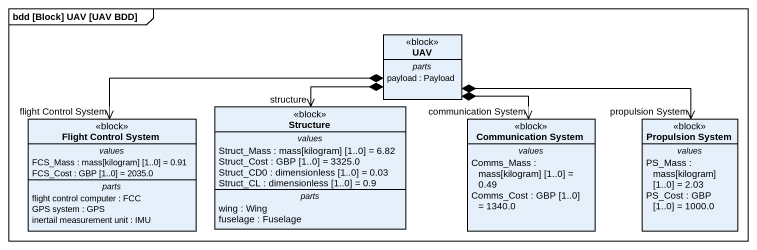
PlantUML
@startuml
mainframe bdd [Block] UAV [UAV BDD]
hide circle
hide empty members
class UAV <<block>> {
  -- parts --
  payload : Payload
}
class "Flight Control System" as Flight_Control_System <<block>> {
  -- values --
  FCS_Mass : mass[kilogram] [1..0] = 0.91
  FCS_Cost : GBP [1..0] = 2035.0
  -- parts --
  flight control computer : FCC
  GPS system : GPS
  inertail measurement unit : IMU
}
class Structure <<block>> {
  -- values --
  Struct_Mass : mass[kilogram] [1..0] = 6.82
  Struct_Cost : GBP [1..0] = 3325.0
  Struct_CD0 : dimensionless [1..0] = 0.03
  Struct_CL : dimensionless [1..0] = 0.9
  -- parts --
  wing : Wing
  fuselage : Fuselage
}
class "Communication System" as Communication_System <<block>> {
  -- values --
  Comms_Mass : mass[kilogram] [1..0] = 0.49
  Comms_Cost : GBP [1..0] = 1340.0
}
class "Propulsion System" as Propulsion_System <<block>> {
  -- values --
  PS_Mass : mass[kilogram] [1..0] = 2.03
  PS_Cost : GBP [1..0] = 1000.0
}
UAV *-left-> "flight Control System" Flight_Control_System
UAV *--> "structure" Structure
UAV *--> "communication System" Communication_System
UAV *-right-> "propulsion System" Propulsion_System
@enduml
